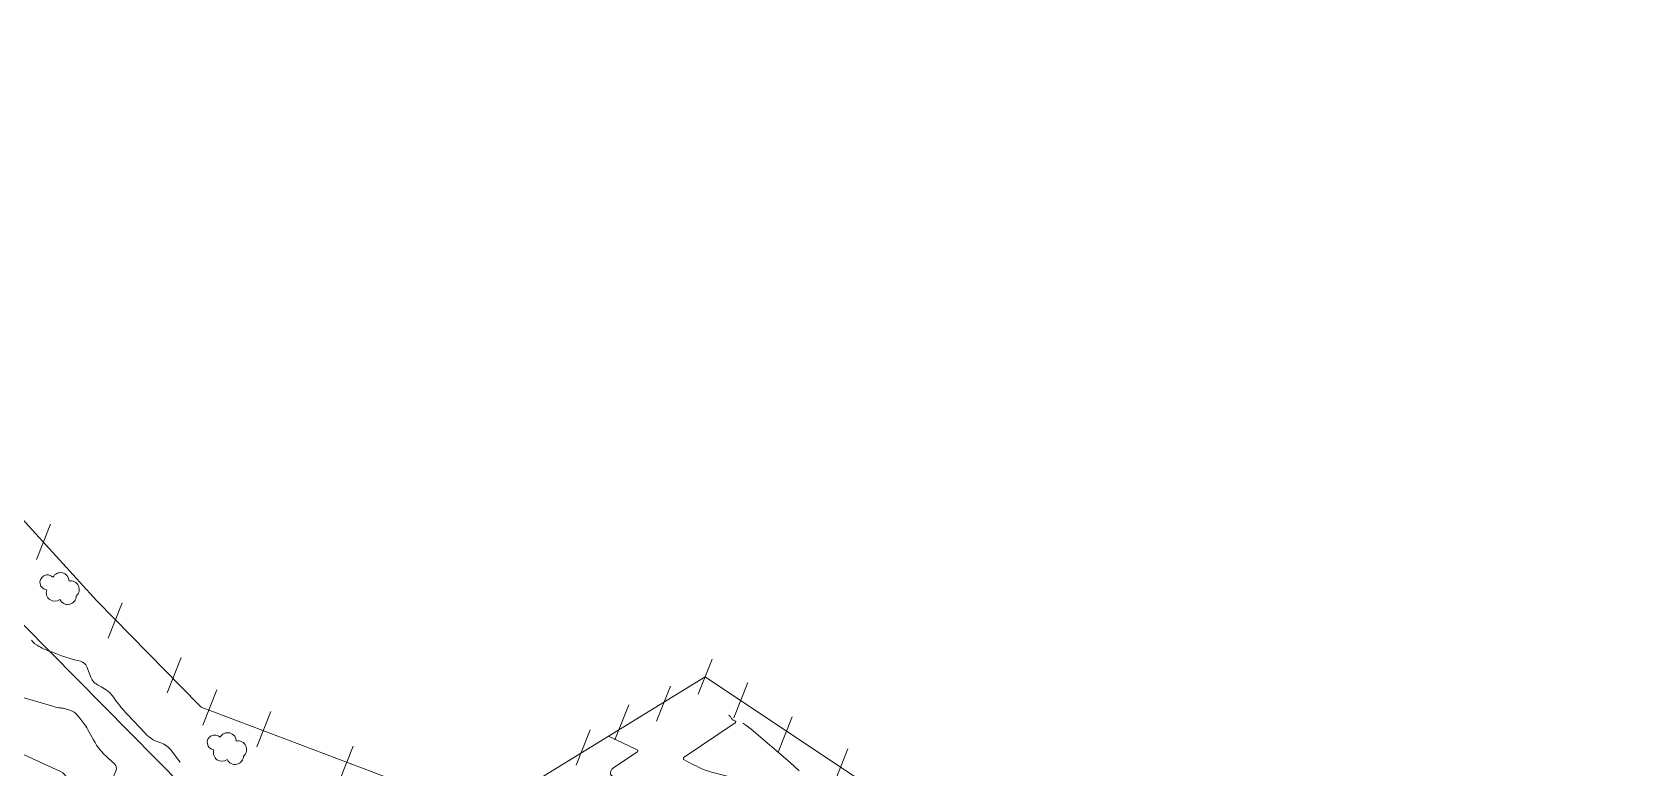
# Model space of a CAD drawing. Header units: metres. Extents: x 331672 to 331918, y 3055529 to 3055826.
# Drawn here: x 331777.7 to 331916.9, y 3055761 to 3055824.4 of the extents above; entities that cross this region are included whole.
import ezdxf

# ---------------------------------------------------------------- set-up
doc = ezdxf.new("R2010")
doc.units = ezdxf.units.M
doc.header["$MEASUREMENT"] = 0
doc.linetypes.add('ACAD_ISO06W100', pattern=[36, 24, -3, 0, -3, 0, -3, 0, -3])
for name, color, linetype, lineweight in [('Contour', 4, 'Continuous', 15), ('F', 10, 'Continuous', 20), ('Station', 50, 'Continuous', 13), ('TREE', 90, 'Continuous', 5)]:
    doc.layers.add(name, color=color, linetype=linetype, lineweight=lineweight)

msp = doc.modelspace()

# ---------------------------------------------------------------- linework, layer by layer
at = {"layer": 'Contour'}
for points, elevation in [([(331790.41, 3055761.5), (331790.1, 3055761.91), (331789.69, 3055762.45, 0.15423), (331788.73, 3055763.16), (331788.58, 3055763.21, -0.125315), (331787.39, 3055763.99), (331785.88, 3055765.6, -0.034316), (331784.77, 3055766.94), (331784.65, 3055767.11, 0.129988), (331783.59, 3055768), (331783.38, 3055768.11, -0.194737), (331782.7, 3055768.84), (331782.35, 3055769.72, 0.250272), (331781.8, 3055770.2), (331781.29, 3055770.33), (331780.26, 3055770.65), (331779.41, 3055770.97), (331779.02, 3055771.11, -0.038083), (331778.35, 3055771.41), (331778.25, 3055771.47, -0.113328), (331777.59, 3055772.02)], 1269), ([(331776.56, 3055767.17), (331779.5, 3055766.29, 0.04755), (331780.1, 3055766.17), (331780.18, 3055766.16, -0.06547), (331780.72, 3055766.03), (331780.9, 3055765.97, -0.025151), (331781.16, 3055765.86), (331781.21, 3055765.83, -0.106677), (331781.43, 3055765.66), (331781.75, 3055765.29, -0.05313), (331782.42, 3055764.34), (331782.94, 3055763.41, 0.086646), (331784.2, 3055761.84), (331784.76, 3055761.33, -0.320075), (331784.88, 3055760.82), (331784.61, 3055760.13, 0.161653), (331784.61, 3055760.08), (331784.62, 3055760.03, 0.023427), (331784.64, 3055759.97), (331785.03, 3055758.81, 0.087875), (331785.26, 3055758.4), (331785.29, 3055758.36, 0.141945), (331785.66, 3055758.08), (331786.53, 3055757.74)], 1268), ([(331837.72, 3055765.56), (331837.82, 3055765.47, -0.10009), (331837.9, 3055765.37), (331837.93, 3055765.32, 0.061803), (331837.99, 3055765.23), (331838.03, 3055765.19, 0.106315), (331838.11, 3055765.13), (331838.27, 3055765.05, -0.554973), (331838.28, 3055764.88), (331833.88, 3055761.93, 0.165175), (331833.82, 3055761.86), (331833.81, 3055761.81, 0.377283), (331833.83, 3055761.74), (331834.69, 3055761.28, 0.063448), (331836.47, 3055760.58), (331839.4, 3055759.83, -0.03303), (331840.52, 3055759.46, -0.03303)], 1272), ([(331772.6, 3055764.11), (331780.09, 3055760.68, -0.218759), (331780.67, 3055760.03), (331781.08, 3055758.74, 0.185858), (331781.73, 3055757.91), (331783.13, 3055757.05), (331784.63, 3055756.25, 0.022026), (331786.19, 3055755.51), (331786.49, 3055755.38, 0.050556), (331787.6, 3055755.02), (331788.01, 3055754.94, -0.466373), (331788.13, 3055754.7), (331787.23, 3055752.63, -0.138933), (331787.05, 3055752.4), (331786.95, 3055752.33, 0.476057), (331786.95, 3055752.23), (331786.99, 3055752.2, 0.356113), (331787.12, 3055752.19), (331787.19, 3055752.25, -0.281771), (331787.41, 3055752.28), (331787.46, 3055752.25, 0.031594), (331787.72, 3055752.15), (331788.92, 3055751.78)], 1267), ([(331832.14, 3055757.73, -0.043731), (331829.98, 3055758.85), (331827.64, 3055760.31, -0.359556), (331827.53, 3055760.65), (331827.54, 3055760.69, -0.165175), (331827.81, 3055761.03), (331829.84, 3055762.4, 0.554973), (331829.83, 3055762.57), (331827.35, 3055763.75)], 1271), ([(331838.93, 3055764.87), (331839.2, 3055764.69, -0.031109), (331839.65, 3055764.35), (331843.01, 3055761.47), (331843.8, 3055760.76, 0.018885)], 1272)]:
    msp.add_lwpolyline(points, format="xyb", dxfattribs=dict(at, elevation=elevation))
at = {"layer": 'F', "color": 240, "true_color": 0xed1f24, "elevation": 1263.39}
for points in [[(331697.31, 3055798.43), (331703.17, 3055803.03), (331702.89, 3055806.44), (331709.92, 3055822.48), (331719.41, 3055824.43), (331732.53, 3055822.92), (331736.68, 3055822.2), (331754.87, 3055810.92), (331761.53, 3055803.84), (331767.15, 3055794.83), (331772.93, 3055786.68), (331783.21, 3055775.41), (331792.05, 3055766.4), (331792.23, 3055766.24), (331813.48, 3055758.2)], [(331816.55, 3055757.04), (331817.96, 3055756.51), (331820.99, 3055759.84), (331835.68, 3055768.87), (331916.89, 3055714.72), (331914.66, 3055704.39), (331913.55, 3055699.84), (331911.78, 3055695.3), (331908.97, 3055691.18), (331900.57, 3055683.69), (331896.3, 3055677.82), (331872.56, 3055653.35), (331856.5, 3055624.63), (331848.19, 3055610.86), (331844.76, 3055602.96), (331841.13, 3055598.47)]]:
    msp.add_lwpolyline(points, dxfattribs=at)
at = {"layer": 'F'}
for points in [[(331779.23, 3055782.02), (331778.03, 3055778.98)], [(331785.41, 3055775.23), (331784.2, 3055772.19)], [(331790.5, 3055770.51), (331789.29, 3055767.47)], [(331832.71, 3055768.06), (331831.5, 3055765.02)], [(331839.37, 3055768.36), (331838.16, 3055765.32)], [(331793.58, 3055767.74), (331792.37, 3055764.7)], [(331829.11, 3055766.45), (331827.9, 3055763.41)], [(331798.24, 3055765.87), (331797.03, 3055762.83)], [(331843.18, 3055765.41), (331841.98, 3055762.36)], [(331825.77, 3055764.28), (331824.56, 3055761.24)], [(331805.32, 3055762.87), (331804.11, 3055759.83)], [(331848, 3055762.64), (331846.79, 3055759.6)]]:
    msp.add_lwpolyline(points, dxfattribs=at)
at = {"layer": 'F', "elevation": 1263.39}
msp.add_lwpolyline([(331836.28, 3055770.39), (331835.08, 3055767.35)], dxfattribs=at)
at = {"layer": 'Station', "linetype": 'ACAD_ISO06W100', "lineweight": 25}
msp.add_lwpolyline([(331725.5, 3055647.01), (331725.3, 3055669.62), (331705.68, 3055726.54), (331715.36, 3055807.2), (331773.77, 3055776.49), (331816.09, 3055733.67)], dxfattribs=at)
at = {"layer": 'TREE'}
for centre, radius, start, end in [((331778.96, 3055777), 0.647, 43.7183, 264.146), ((331780.09, 3055777.1), 0.74, 1.1647, 152.3403), ((331779.6, 3055776.11), 0.74, 161.047, 306.9442), ((331780.97, 3055776.39), 0.74, 310.1391, 101.5082), ((331780.71, 3055775.84), 0.74, 205.2317, 359.1165), ((331793.39, 3055763.2), 0.647, 43.7183, 264.146), ((331794.51, 3055763.3), 0.74, 1.1647, 152.3403), ((331794.02, 3055762.31), 0.74, 161.047, 306.9442), ((331795.4, 3055762.59), 0.74, 310.1391, 101.5082), ((331795.13, 3055762.04), 0.74, 205.2317, 359.1165)]:
    msp.add_arc(centre, radius, start, end, dxfattribs=at)

doc.saveas('drawing.dxf')
